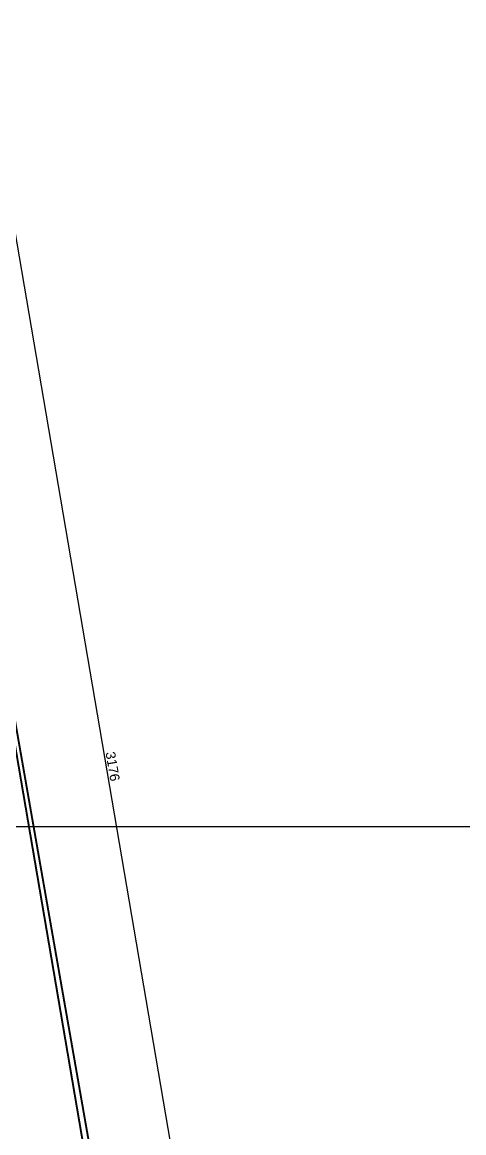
# Model space of a CAD drawing. Extents: x 250879 to 348495, y -51522 to -9360.
# Drawn here: x 305092 to 305783, y -42452 to -40711 of the extents above; entities that cross this region are included whole.
import ezdxf

# ---------------------------------------------------------------- set-up
doc = ezdxf.new("R2010")
doc.units = 0
doc.layers.get('0').update_dxf_attribs({"linetype": 'CONTINUOUS'})
doc.layers.get('DEFPOINTS').update_dxf_attribs({"color": 9, "linetype": 'CONTINUOUS'})
doc.layers.add('AXIS', color=1, linetype='CONTINUOUS')
doc.layers.add('WALL', color=7, linetype='CONTINUOUS')
doc.styles.get("Standard").update_dxf_attribs({"font": 'sanss___.ttf', "height": 15})
doc.dimstyles.new('STANDARD$0', dxfattribs={"dimscale": 0, "dimtxt": 12, "dimasz": 8, "dimexe": 15, "dimexo": 0.0625, "dimgap": 2, "dimtad": 1, "dimdec": 0, "dimzin": 0, "dimdsep": 46, "dimtxsty": 'Standard', "dimblk1": 'ARCHTICK', "dimblk2": 'ARCHTICK', "dimsah": 1, "dimcen": 0.09, "dimdle": 15, "dimclrd": 3, "dimclre": 3, "dimclrt": 3, "dimazin": 0, "dimtfac": 1, "dimtdec": 0, "dimtofl": 0, "dimtmove": 1, "dimatfit": 3, "dimldrblk": 'ARCHTICK', "dimfxl": 1.0455, "dimfxlon": 1, "dimtolj": 1, "dimtzin": 0, "dimarcsym": 0})

# ---------------------------------------------------------------- blocks, each defined once
blk = doc.blocks.new('_ARCHTICK')
at = {"color": 0, "linetype": 'ByBlock', "const_width": 0.15}
blk.add_lwpolyline([(-0.5, -0.5), (0.5, 0.5)], dxfattribs=at)
blk = doc.blocks.new('*D21')
at = {"layer": 'DEFPOINTS', "color": 0, "linetype": 'Continuous', "transparency": 16777216}
for p in [(159766.8, -32812.9), (159633.4, -32835.7), (160167.5, -35966.3)]:
    blk.add_point(p, dxfattribs=at)
at = {"layer": 'WALL', "color": 3, "linetype": 'Continuous', "lineweight": -2, "transparency": 16777216}
for p, q in [((160303.4, -35958.3), (159764.3, -32798.1)), ((159765.8, -32813.1), (159781.6, -32810.4)), ((160299.9, -35943.7), (160315.7, -35941))]:
    blk.add_line(p, q, dxfattribs=at)
at = {"layer": 'WALL', "color": 3, "linetype": 'Continuous', "lineweight": -2, "transparency": 16777216, "xscale": 8, "yscale": 8, "zscale": 8}
for p, rotation in [((159766.8, -32812.9), 99.68081920431923), ((160300.9, -35943.5), 279.6808192043192)]:
    blk.add_blockref('_ARCHTICK', p, dxfattribs=dict(at, rotation=rotation))
at = {"layer": 'WALL', "color": 3, "linetype": 'Continuous', "transparency": 16777216, "insert": (160043.5, -34376.6), "char_height": 15, "attachment_point": 5, "rotation": 279.6808}
blk.add_mtext('\\A1;3176', dxfattribs=at)
blk = doc.blocks.new('site77')
at = {"layer": 'WALL', "linetype": 'Continuous', "const_width": 3}
for points in [[(159633.4, -32835.7), (160181.6, -35967.1)], [(159633.4, -32835.7), (160167.5, -35966.3)]]:
    blk.add_lwpolyline(points, dxfattribs=at)
at = {"layer": 'WALL', "linetype": 'Continuous'}
dim = blk.add_aligned_dim(p1=(160167.5, -35966.3), p2=(159633.4, -32835.7), distance=-135.4, dimstyle='STANDARD$0', override={"dimscale": 1}, dxfattribs=at)
dim.commit()
dim.dimension.update_dxf_attribs({"geometry": '*D21', "text_midpoint": (160043.5, -34376.6)})

msp = doc.modelspace()

# ---------------------------------------------------------------- linework, layer by layer
at = {"layer": 'AXIS'}
for p, q in [((285747.17429, -41972.08046), (334477.223, -41972.08046)), ((301468.51916, -41972.08046), (305520.20037, -41972.08046))]:
    msp.add_line(p, q, dxfattribs=at)

# ---------------------------------------------------------------- block references
at = {"layer": 'WALL', "linetype": 'Continuous'}
msp.add_blockref('site77', (145189.77145, -7501.14005), dxfattribs=at)

doc.saveas('drawing.dxf')
